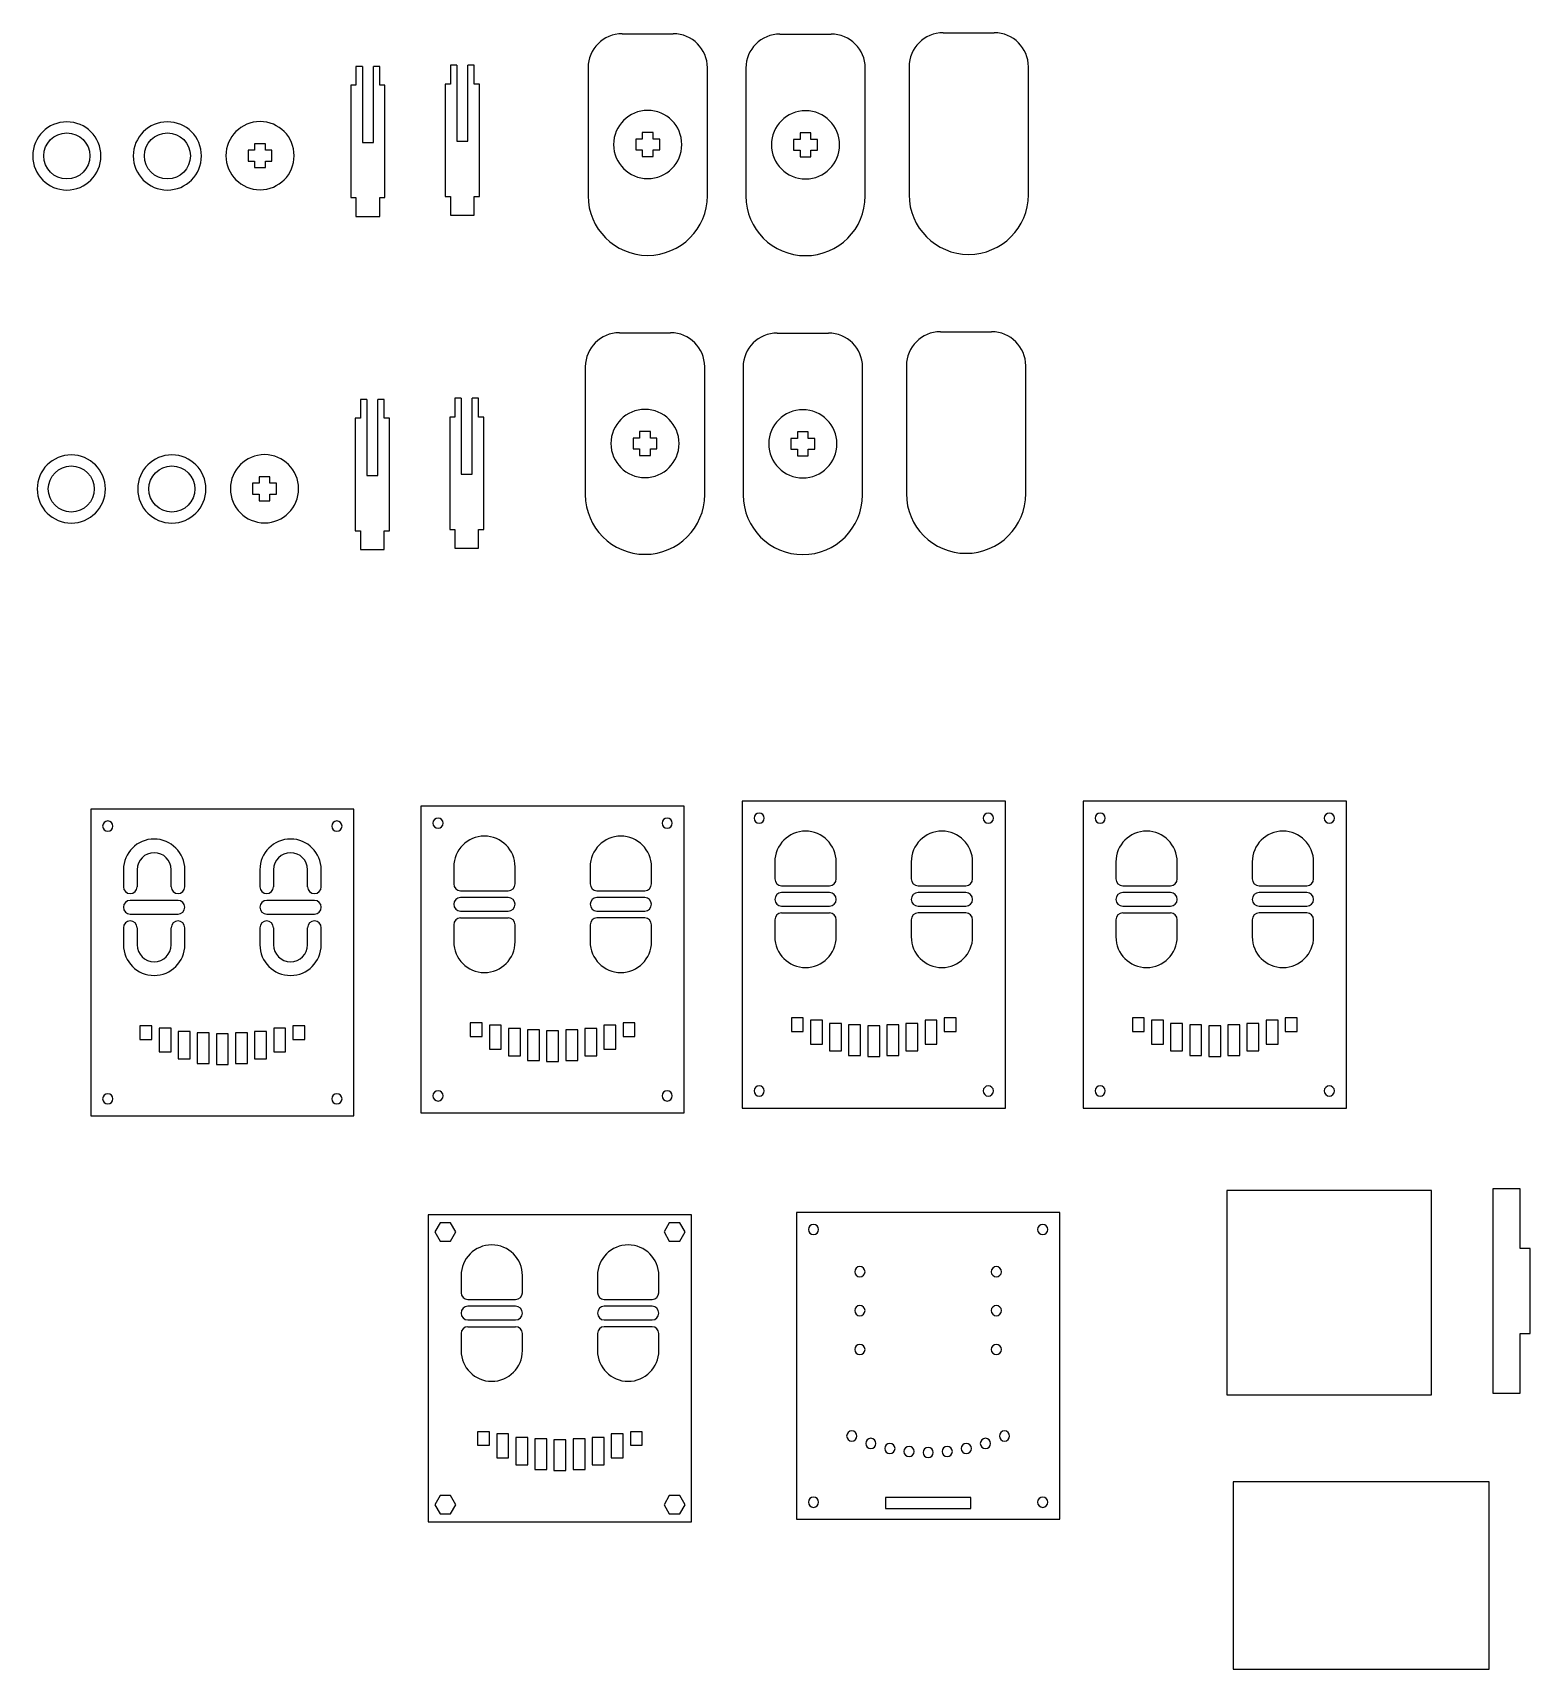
# Model space of a CAD drawing. Header units: millimetres. Extents: x -276 to 773, y -135 to 471.
# Drawn here: x 333.4 to 772.5, y -89.6 to 390.4 of the extents above; entities that cross this region are included whole.
import ezdxf

# ---------------------------------------------------------------- set-up
doc = ezdxf.new("R2010")
doc.units = ezdxf.units.MM
for name, color, linetype, lineweight, true_color in [('layer 1', 5, 'Continuous', 25, 0x0000ff), ('layer 3', 1, 'Continuous', 25, 0xff0000), ('layer 5', 3, 'Continuous', 25, 0x00ff00)]:
    doc.layers.add(name, color=color, linetype=linetype, lineweight=lineweight, true_color=true_color)

msp = doc.modelspace()

# ---------------------------------------------------------------- linework, layer by layer
at = {"layer": 'layer 1'}
for p, q in [((506.23, 390.09), (521.23, 390.09)), ((552.5, 390), (567.5, 390)), ((600.36, 390.38), (615.36, 390.38)), ((430.07, 380.51), (428.17, 380.51)), ((428.17, 380.51), (428.17, 375.01)), ((430.07, 380.51), (430.07, 358.21)), ((435.17, 380.51), (433.27, 380.51)), ((433.27, 358.21), (433.27, 380.51)), ((435.17, 375.01), (435.17, 380.51)), ((457.75, 380.84), (455.85, 380.84)), ((455.85, 380.84), (455.85, 375.34)), ((457.75, 380.84), (457.75, 358.54)), ((462.85, 380.84), (460.95, 380.84)), ((460.95, 358.54), (460.95, 380.84)), ((462.85, 375.34), (462.85, 380.84)), ((496.23, 380.09), (496.23, 342.59)), ((531.23, 342.59), (531.23, 380.09)), ((542.5, 380), (542.5, 342.5)), ((577.5, 342.5), (577.5, 380)), ((590.36, 380.38), (590.36, 342.88)), ((625.36, 342.88), (625.36, 380.38)), ((428.17, 375.01), (426.67, 375.01)), ((426.67, 375.01), (426.67, 361.49)), ((436.67, 375.01), (435.17, 375.01)), ((436.67, 361.49), (436.67, 375.01)), ((455.85, 375.34), (454.35, 375.34)), ((454.35, 375.34), (454.35, 361.82)), ((464.35, 375.34), (462.85, 375.34)), ((464.35, 361.82), (464.35, 375.34)), ((426.67, 361.49), (426.67, 342.01)), ((436.67, 342.01), (436.67, 361.49)), ((454.35, 361.82), (454.35, 342.34)), ((464.35, 342.34), (464.35, 361.82)), ((430.07, 358.21), (433.27, 358.21)), ((457.75, 358.54), (460.95, 358.54)), ((426.67, 342.01), (428.17, 342.01)), ((428.17, 342.01), (428.17, 336.51)), ((435.17, 342.01), (436.67, 342.01)), ((435.17, 336.51), (435.17, 342.01)), ((454.35, 342.34), (455.85, 342.34)), ((455.85, 342.34), (455.85, 336.84)), ((462.85, 342.34), (464.35, 342.34)), ((462.85, 336.84), (462.85, 342.34)), ((428.17, 336.51), (435.17, 336.51)), ((455.85, 336.84), (462.85, 336.84)), ((513.73, 325.09), (513.73, 325.09)), ((560, 325), (560, 325)), ((607.86, 325.38), (607.86, 325.38)), ((505.43, 302.4), (520.43, 302.4)), ((599.57, 302.69), (614.57, 302.69)), ((551.71, 302.31), (566.71, 302.31)), ((495.43, 292.4), (495.43, 254.9)), ((530.43, 254.9), (530.43, 292.4)), ((541.71, 292.31), (541.71, 254.81)), ((576.71, 254.81), (576.71, 292.31)), ((589.57, 292.69), (589.57, 255.19)), ((624.57, 255.19), (624.57, 292.69)), ((431.38, 282.83), (429.48, 282.83)), ((429.48, 282.83), (429.48, 277.33)), ((431.38, 282.83), (431.38, 260.53)), ((436.48, 282.83), (434.58, 282.83)), ((434.58, 260.53), (434.58, 282.83)), ((436.48, 277.33), (436.48, 282.83)), ((459.05, 283.16), (457.15, 283.16)), ((457.15, 283.16), (457.15, 277.66)), ((459.05, 283.16), (459.05, 260.86)), ((464.15, 283.16), (462.25, 283.16)), ((462.25, 260.86), (462.25, 283.16)), ((464.15, 277.66), (464.15, 283.16)), ((429.48, 277.33), (427.98, 277.33)), ((427.98, 277.33), (427.98, 263.81)), ((437.98, 277.33), (436.48, 277.33)), ((437.98, 263.81), (437.98, 277.33)), ((457.15, 277.66), (455.65, 277.66)), ((455.65, 277.66), (455.65, 264.14)), ((465.65, 277.66), (464.15, 277.66)), ((465.65, 264.14), (465.65, 277.66)), ((455.65, 264.14), (455.65, 244.66)), ((465.65, 244.66), (465.65, 264.14)), ((427.98, 263.81), (427.98, 244.33)), ((431.38, 260.53), (434.58, 260.53)), ((437.98, 244.33), (437.98, 263.81)), ((459.05, 260.86), (462.25, 260.86)), ((427.98, 244.33), (429.48, 244.33)), ((429.48, 244.33), (429.48, 238.83)), ((436.48, 244.33), (437.98, 244.33)), ((436.48, 238.83), (436.48, 244.33)), ((455.65, 244.66), (457.15, 244.66)), ((457.15, 244.66), (457.15, 239.16)), ((464.15, 244.66), (465.65, 244.66)), ((464.15, 239.16), (464.15, 244.66)), ((429.48, 238.83), (436.48, 238.83)), ((457.15, 239.16), (464.15, 239.16)), ((512.93, 237.4), (512.93, 237.4)), ((559.21, 237.31), (559.21, 237.31)), ((607.07, 237.69), (607.07, 237.69)), ((524.44, 163.54), (447.24, 163.54)), ((447.24, 163.54), (447.24, 73.54)), ((524.44, 73.54), (524.44, 163.54)), ((618.6, 165), (541.4, 165)), ((541.4, 165), (541.4, 75)), ((618.6, 75), (618.6, 165)), ((718.6, 165), (641.4, 165)), ((641.4, 165), (641.4, 75)), ((718.6, 75), (718.6, 165)), ((427.59, 162.69), (350.39, 162.69)), ((350.39, 162.69), (350.39, 72.69)), ((427.59, 72.69), (427.59, 162.69)), ((350.39, 72.69), (427.59, 72.69)), ((447.24, 73.54), (524.44, 73.54)), ((541.4, 75), (618.6, 75)), ((641.4, 75), (718.6, 75)), ((743.58, 50.84), (683.58, 50.84)), ((683.58, 50.84), (683.58, -9.16)), ((743.58, -9.16), (743.58, 50.84)), ((769.52, 51.33), (761.52, 51.33)), ((761.52, 51.33), (761.52, -8.67)), ((769.52, 33.83), (769.52, 51.33)), ((526.59, 43.64), (449.39, 43.64)), ((449.39, 43.64), (449.39, -46.36)), ((526.59, -46.36), (526.59, 43.64)), ((634.55, 44.37), (557.35, 44.37)), ((557.35, 44.37), (557.35, -45.63)), ((634.55, -45.63), (634.55, 44.37)), ((772.52, 33.83), (769.52, 33.83)), ((772.52, 8.83), (772.52, 33.83)), ((769.52, -8.67), (769.52, 8.83)), ((769.52, 8.83), (772.52, 8.83)), ((683.58, -9.16), (743.58, -9.16)), ((761.52, -8.67), (769.52, -8.67)), ((760.42, -34.62), (685.42, -34.62)), ((685.42, -34.62), (685.42, -89.62)), ((760.42, -89.62), (760.42, -34.62)), ((449.39, -46.36), (526.59, -46.36)), ((557.35, -45.63), (634.55, -45.63)), ((685.42, -89.62), (760.42, -89.62))]:
    msp.add_line(p, q, dxfattribs=at)
at = {"layer": 'layer 1', "flags": 128}
for points in [[(353.39, 354.25, 1), (333.39, 354.25, 1), (353.39, 354.25)], [(382.88, 354.25, 1), (362.88, 354.25, 1), (382.88, 354.25)], [(410.05, 354.32, 1), (390.05, 354.32, 1), (410.05, 354.32)], [(354.7, 256.56, 1), (334.7, 256.56, 1), (354.7, 256.56)], [(384.19, 256.56, 1), (364.19, 256.56, 1), (384.19, 256.56)], [(411.36, 256.63, 1), (391.36, 256.63, 1), (411.36, 256.63)]]:
    msp.add_lwpolyline(points, format="xyb", dxfattribs=at)
at = {"layer": 'layer 1'}
for centre, radius, start, end in [((506.23, 380.09), 10, 90, 180), ((521.23, 380.09), 10, 0, 90), ((552.5, 380), 10, 90, 180), ((567.5, 380), 10, 0, 90), ((600.36, 380.38), 10, 90, 180), ((615.36, 380.38), 10, 0, 90), ((513.73, 342.59), 17.5, 180, 270), ((513.73, 342.59), 17.5, 270, 0), ((560, 342.5), 17.5, 180, 270), ((560, 342.5), 17.5, 270, 0), ((607.86, 342.88), 17.5, 180, 270), ((607.86, 342.88), 17.5, 270, 0), ((505.43, 292.4), 10, 90, 180), ((520.43, 292.4), 10, 0, 90), ((599.57, 292.69), 10, 90, 180), ((614.57, 292.69), 10, 0, 90), ((551.71, 292.31), 10, 90, 180), ((566.71, 292.31), 10, 0, 90), ((512.93, 254.9), 17.5, 180, 270), ((512.93, 254.9), 17.5, 270, 0), ((559.21, 254.81), 17.5, 180, 270), ((559.21, 254.81), 17.5, 270, 0), ((607.07, 255.19), 17.5, 180, 270), ((607.07, 255.19), 17.5, 270, 0)]:
    msp.add_arc(centre, radius, start, end, dxfattribs=at)
at = {"layer": 'layer 3'}
for p, q in [((515.33, 361.09), (512.13, 361.09)), ((512.13, 361.09), (512.13, 359.19)), ((515.33, 359.19), (515.33, 361.09)), ((561.6, 361), (558.4, 361)), ((558.4, 361), (558.4, 359.1)), ((561.6, 359.1), (561.6, 361)), ((398.45, 355.92), (396.55, 355.92)), ((396.55, 355.92), (396.55, 352.72)), ((401.65, 357.82), (398.45, 357.82)), ((398.45, 357.82), (398.45, 355.92)), ((401.65, 355.92), (401.65, 357.82)), ((403.55, 355.92), (401.65, 355.92)), ((403.55, 352.72), (403.55, 355.92)), ((512.13, 359.19), (510.23, 359.19)), ((510.23, 359.19), (510.23, 355.99)), ((510.23, 355.99), (512.13, 355.99)), ((512.13, 355.99), (512.13, 354.09)), ((517.23, 359.19), (515.33, 359.19)), ((515.33, 354.09), (515.33, 355.99)), ((515.33, 355.99), (517.23, 355.99)), ((517.23, 355.99), (517.23, 359.19)), ((558.4, 359.1), (556.5, 359.1)), ((556.5, 359.1), (556.5, 355.9)), ((556.5, 355.9), (558.4, 355.9)), ((558.4, 355.9), (558.4, 354)), ((563.5, 359.1), (561.6, 359.1)), ((561.6, 354), (561.6, 355.9)), ((561.6, 355.9), (563.5, 355.9)), ((563.5, 355.9), (563.5, 359.1)), ((396.55, 352.72), (398.45, 352.72)), ((398.45, 352.72), (398.45, 350.82)), ((398.45, 350.82), (401.65, 350.82)), ((401.65, 350.82), (401.65, 352.72)), ((401.65, 352.72), (403.55, 352.72)), ((512.13, 354.09), (515.33, 354.09)), ((558.4, 354), (561.6, 354)), ((511.33, 271.5), (509.43, 271.5)), ((509.43, 271.5), (509.43, 268.3)), ((514.53, 273.4), (511.33, 273.4)), ((511.33, 273.4), (511.33, 271.5)), ((514.53, 271.5), (514.53, 273.4)), ((516.43, 271.5), (514.53, 271.5)), ((516.43, 268.3), (516.43, 271.5)), ((557.61, 271.41), (555.71, 271.41)), ((555.71, 271.41), (555.71, 268.21)), ((560.81, 273.31), (557.61, 273.31)), ((557.61, 273.31), (557.61, 271.41)), ((560.81, 271.41), (560.81, 273.31)), ((562.71, 271.41), (560.81, 271.41)), ((562.71, 268.21), (562.71, 271.41)), ((509.43, 268.3), (511.33, 268.3)), ((511.33, 268.3), (511.33, 266.4)), ((511.33, 266.4), (514.53, 266.4)), ((514.53, 266.4), (514.53, 268.3)), ((514.53, 268.3), (516.43, 268.3)), ((555.71, 268.21), (557.61, 268.21)), ((557.61, 268.21), (557.61, 266.31)), ((557.61, 266.31), (560.81, 266.31)), ((560.81, 266.31), (560.81, 268.21)), ((560.81, 268.21), (562.71, 268.21)), ((402.96, 260.13), (399.76, 260.13)), ((399.76, 260.13), (399.76, 258.23)), ((402.96, 258.23), (402.96, 260.13)), ((399.76, 258.23), (397.86, 258.23)), ((397.86, 258.23), (397.86, 255.03)), ((397.86, 255.03), (399.76, 255.03)), ((399.76, 255.03), (399.76, 253.13)), ((404.86, 258.23), (402.96, 258.23)), ((402.96, 253.13), (402.96, 255.03)), ((402.96, 255.03), (404.86, 255.03)), ((404.86, 255.03), (404.86, 258.23)), ((399.76, 253.13), (402.96, 253.13)), ((359.99, 144.89), (359.99, 139.89)), ((363.99, 144.89), (363.99, 139.89)), ((373.99, 139.89), (373.99, 144.89)), ((377.99, 139.89), (377.99, 144.89)), ((399.99, 144.89), (399.99, 139.89)), ((403.99, 144.89), (403.99, 139.89)), ((413.99, 139.89), (413.99, 144.89)), ((417.99, 139.89), (417.99, 144.89)), ((456.84, 145.74), (456.84, 140.74)), ((474.84, 140.74), (474.84, 145.74)), ((496.84, 145.74), (496.84, 140.74)), ((514.84, 140.74), (514.84, 145.74)), ((551, 147.2), (551, 142.2)), ((569, 142.2), (569, 147.2)), ((591, 147.2), (591, 142.2)), ((609, 142.2), (609, 147.2)), ((651, 147.2), (651, 142.2)), ((669, 142.2), (669, 147.2)), ((691, 147.2), (691, 142.2)), ((709, 142.2), (709, 147.2)), ((553, 140.2), (567, 140.2)), ((593, 140.2), (607, 140.2)), ((653, 140.2), (667, 140.2)), ((693, 140.2), (707, 140.2)), ((375.99, 135.89), (361.99, 135.89)), ((415.99, 135.89), (401.99, 135.89)), ((458.84, 138.74), (472.84, 138.74)), ((472.84, 136.74), (458.84, 136.74)), ((498.84, 138.74), (512.84, 138.74)), ((512.84, 136.74), (498.84, 136.74)), ((567, 138.2), (553, 138.2)), ((607, 138.2), (593, 138.2)), ((667, 138.2), (653, 138.2)), ((707, 138.2), (693, 138.2)), ((361.99, 131.89), (375.99, 131.89)), ((401.99, 131.89), (415.99, 131.89)), ((458.84, 132.74), (472.84, 132.74)), ((458.84, 130.74), (472.84, 130.74)), ((498.84, 132.74), (512.84, 132.74)), ((512.84, 130.74), (498.84, 130.74)), ((551, 130.2), (551, 125.2)), ((553, 134.2), (567, 134.2)), ((553, 132.2), (567, 132.2)), ((569, 125.2), (569, 130.2)), ((591, 130.2), (591, 125.2)), ((593, 134.2), (607, 134.2)), ((607, 132.2), (593, 132.2)), ((609, 125.2), (609, 130.2)), ((651, 130.2), (651, 125.2)), ((653, 134.2), (667, 134.2)), ((653, 132.2), (667, 132.2)), ((669, 125.2), (669, 130.2)), ((691, 130.2), (691, 125.2)), ((693, 134.2), (707, 134.2)), ((707, 132.2), (693, 132.2)), ((709, 125.2), (709, 130.2)), ((359.99, 127.89), (359.99, 122.89)), ((363.99, 127.89), (363.99, 122.89)), ((373.99, 122.89), (373.99, 127.89)), ((377.99, 122.89), (377.99, 127.89)), ((399.99, 127.89), (399.99, 122.89)), ((403.99, 127.89), (403.99, 122.89)), ((413.99, 122.89), (413.99, 127.89)), ((417.99, 122.89), (417.99, 127.89)), ((456.84, 128.74), (456.84, 123.74)), ((474.84, 123.74), (474.84, 128.74)), ((496.84, 128.74), (496.84, 123.74)), ((514.84, 123.74), (514.84, 128.74)), ((559.35, 101.43), (555.85, 101.43)), ((555.85, 101.43), (555.85, 97.43)), ((559.35, 97.43), (559.35, 101.43)), ((604.15, 101.43), (600.65, 101.43)), ((600.65, 101.43), (600.65, 97.43)), ((604.15, 97.43), (604.15, 101.43)), ((659.35, 101.43), (655.85, 101.43)), ((655.85, 101.43), (655.85, 97.43)), ((659.35, 97.43), (659.35, 101.43)), ((704.15, 101.43), (700.65, 101.43)), ((700.65, 101.43), (700.65, 97.43)), ((704.15, 97.43), (704.15, 101.43)), ((368.34, 99.12), (364.84, 99.12)), ((364.84, 99.12), (364.84, 95.12)), ((368.34, 95.12), (368.34, 99.12)), ((373.94, 98.44), (370.44, 98.44)), ((370.44, 98.44), (370.44, 91.44)), ((373.94, 91.44), (373.94, 98.44)), ((379.54, 97.44), (376.04, 97.44)), ((376.04, 97.44), (376.04, 89.44)), ((379.54, 89.44), (379.54, 97.44)), ((385.14, 97.06), (381.64, 97.06)), ((381.64, 97.06), (381.64, 88.06)), ((385.14, 88.06), (385.14, 97.06)), ((390.74, 96.77), (387.24, 96.77)), ((387.24, 96.77), (387.24, 87.77)), ((390.74, 87.77), (390.74, 96.77)), ((396.34, 97.06), (392.84, 97.06)), ((392.84, 97.06), (392.84, 88.06)), ((396.34, 88.06), (396.34, 97.06)), ((401.94, 97.44), (398.44, 97.44)), ((398.44, 97.44), (398.44, 89.44)), ((401.94, 89.44), (401.94, 97.44)), ((407.54, 98.44), (404.04, 98.44)), ((404.04, 98.44), (404.04, 91.44)), ((407.54, 91.44), (407.54, 98.44)), ((413.14, 99.12), (409.64, 99.12)), ((409.64, 99.12), (409.64, 95.12)), ((413.14, 95.12), (413.14, 99.12)), ((465.19, 99.97), (461.69, 99.97)), ((461.69, 99.97), (461.69, 95.97)), ((465.19, 95.97), (465.19, 99.97)), ((470.79, 99.29), (467.29, 99.29)), ((467.29, 99.29), (467.29, 92.29)), ((470.79, 92.29), (470.79, 99.29)), ((476.39, 98.29), (472.89, 98.29)), ((472.89, 98.29), (472.89, 90.29)), ((476.39, 90.29), (476.39, 98.29)), ((481.99, 97.91), (478.49, 97.91)), ((478.49, 97.91), (478.49, 88.91)), ((481.99, 88.91), (481.99, 97.91)), ((487.59, 97.62), (484.09, 97.62)), ((484.09, 97.62), (484.09, 88.62)), ((487.59, 88.62), (487.59, 97.62)), ((493.19, 97.91), (489.69, 97.91)), ((489.69, 97.91), (489.69, 88.91)), ((493.19, 88.91), (493.19, 97.91)), ((498.79, 98.29), (495.29, 98.29)), ((495.29, 98.29), (495.29, 90.29)), ((498.79, 90.29), (498.79, 98.29)), ((504.39, 99.29), (500.89, 99.29)), ((500.89, 99.29), (500.89, 92.29)), ((504.39, 92.29), (504.39, 99.29)), ((509.99, 99.97), (506.49, 99.97)), ((506.49, 99.97), (506.49, 95.97)), ((509.99, 95.97), (509.99, 99.97)), ((555.85, 97.43), (559.35, 97.43)), ((564.95, 100.75), (561.45, 100.75)), ((561.45, 100.75), (561.45, 93.75)), ((564.95, 93.75), (564.95, 100.75)), ((570.55, 99.75), (567.05, 99.75)), ((567.05, 99.75), (567.05, 91.75)), ((570.55, 91.75), (570.55, 99.75)), ((576.15, 99.37), (572.65, 99.37)), ((572.65, 99.37), (572.65, 90.37)), ((576.15, 90.37), (576.15, 99.37)), ((581.75, 99.08), (578.25, 99.08)), ((578.25, 99.08), (578.25, 90.08)), ((581.75, 90.08), (581.75, 99.08)), ((587.35, 99.37), (583.85, 99.37)), ((583.85, 99.37), (583.85, 90.37)), ((587.35, 90.37), (587.35, 99.37)), ((592.95, 99.75), (589.45, 99.75)), ((589.45, 99.75), (589.45, 91.75)), ((592.95, 91.75), (592.95, 99.75)), ((598.55, 100.75), (595.05, 100.75)), ((595.05, 100.75), (595.05, 93.75)), ((598.55, 93.75), (598.55, 100.75)), ((600.65, 97.43), (604.15, 97.43)), ((655.85, 97.43), (659.35, 97.43)), ((664.95, 100.75), (661.45, 100.75)), ((661.45, 100.75), (661.45, 93.75)), ((664.95, 93.75), (664.95, 100.75)), ((670.55, 99.75), (667.05, 99.75)), ((667.05, 99.75), (667.05, 91.75)), ((670.55, 91.75), (670.55, 99.75)), ((676.15, 99.37), (672.65, 99.37)), ((672.65, 99.37), (672.65, 90.37)), ((676.15, 90.37), (676.15, 99.37)), ((681.75, 99.08), (678.25, 99.08)), ((678.25, 99.08), (678.25, 90.08)), ((681.75, 90.08), (681.75, 99.08)), ((687.35, 99.37), (683.85, 99.37)), ((683.85, 99.37), (683.85, 90.37)), ((687.35, 90.37), (687.35, 99.37)), ((692.95, 99.75), (689.45, 99.75)), ((689.45, 99.75), (689.45, 91.75)), ((692.95, 91.75), (692.95, 99.75)), ((698.55, 100.75), (695.05, 100.75)), ((695.05, 100.75), (695.05, 93.75)), ((698.55, 93.75), (698.55, 100.75)), ((700.65, 97.43), (704.15, 97.43)), ((364.84, 95.12), (368.34, 95.12)), ((370.44, 91.44), (373.94, 91.44)), ((404.04, 91.44), (407.54, 91.44)), ((409.64, 95.12), (413.14, 95.12)), ((461.69, 95.97), (465.19, 95.97)), ((467.29, 92.29), (470.79, 92.29)), ((500.89, 92.29), (504.39, 92.29)), ((506.49, 95.97), (509.99, 95.97)), ((561.45, 93.75), (564.95, 93.75)), ((567.05, 91.75), (570.55, 91.75)), ((589.45, 91.75), (592.95, 91.75)), ((595.05, 93.75), (598.55, 93.75)), ((661.45, 93.75), (664.95, 93.75)), ((667.05, 91.75), (670.55, 91.75)), ((689.45, 91.75), (692.95, 91.75)), ((695.05, 93.75), (698.55, 93.75)), ((376.04, 89.44), (379.54, 89.44)), ((381.64, 88.06), (385.14, 88.06)), ((387.24, 87.77), (390.74, 87.77)), ((392.84, 88.06), (396.34, 88.06)), ((398.44, 89.44), (401.94, 89.44)), ((472.89, 90.29), (476.39, 90.29)), ((478.49, 88.91), (481.99, 88.91)), ((484.09, 88.62), (487.59, 88.62)), ((489.69, 88.91), (493.19, 88.91)), ((495.29, 90.29), (498.79, 90.29)), ((572.65, 90.37), (576.15, 90.37)), ((578.25, 90.08), (581.75, 90.08)), ((583.85, 90.37), (587.35, 90.37)), ((672.65, 90.37), (676.15, 90.37)), ((678.25, 90.08), (681.75, 90.08)), ((683.85, 90.37), (687.35, 90.37)), ((452.85, 41.32), (451.3, 38.64)), ((451.3, 38.64), (452.85, 35.96)), ((455.94, 41.32), (452.85, 41.32)), ((457.49, 38.64), (455.94, 41.32)), ((455.94, 35.96), (457.49, 38.64)), ((520.05, 41.32), (518.5, 38.64)), ((518.5, 38.64), (520.05, 35.96)), ((523.14, 41.32), (520.05, 41.32)), ((524.69, 38.64), (523.14, 41.32)), ((523.14, 35.96), (524.69, 38.64)), ((452.85, 35.96), (455.94, 35.96)), ((520.05, 35.96), (523.14, 35.96)), ((458.99, 25.84), (458.99, 20.84)), ((476.99, 20.84), (476.99, 25.84)), ((498.99, 25.84), (498.99, 20.84)), ((516.99, 20.84), (516.99, 25.84)), ((460.99, 18.84), (474.99, 18.84)), ((474.99, 16.84), (460.99, 16.84)), ((500.99, 18.84), (514.99, 18.84)), ((514.99, 16.84), (500.99, 16.84)), ((460.99, 12.84), (474.99, 12.84)), ((460.99, 10.84), (474.99, 10.84)), ((500.99, 12.84), (514.99, 12.84)), ((514.99, 10.84), (500.99, 10.84)), ((458.99, 8.84), (458.99, 3.84)), ((476.99, 3.84), (476.99, 8.84)), ((498.99, 8.84), (498.99, 3.84)), ((516.99, 3.84), (516.99, 8.84)), ((467.34, -19.93), (463.84, -19.93)), ((463.84, -19.93), (463.84, -23.93)), ((463.84, -23.93), (467.34, -23.93)), ((467.34, -23.93), (467.34, -19.93)), ((472.94, -20.6), (469.44, -20.6)), ((469.44, -20.6), (469.44, -27.6)), ((472.94, -27.6), (472.94, -20.6)), ((478.54, -21.61), (475.04, -21.61)), ((475.04, -21.61), (475.04, -29.61)), ((478.54, -29.61), (478.54, -21.61)), ((484.14, -21.99), (480.64, -21.99)), ((480.64, -21.99), (480.64, -30.99)), ((484.14, -30.99), (484.14, -21.99)), ((489.74, -22.28), (486.24, -22.28)), ((486.24, -22.28), (486.24, -31.28)), ((489.74, -31.28), (489.74, -22.28)), ((495.34, -21.99), (491.84, -21.99)), ((491.84, -21.99), (491.84, -30.99)), ((495.34, -30.99), (495.34, -21.99)), ((500.94, -21.61), (497.44, -21.61)), ((497.44, -21.61), (497.44, -29.61)), ((500.94, -29.61), (500.94, -21.61)), ((506.54, -20.6), (503.04, -20.6)), ((503.04, -20.6), (503.04, -27.6)), ((506.54, -27.6), (506.54, -20.6)), ((512.14, -19.93), (508.64, -19.93)), ((508.64, -19.93), (508.64, -23.93)), ((508.64, -23.93), (512.14, -23.93)), ((512.14, -23.93), (512.14, -19.93)), ((469.44, -27.6), (472.94, -27.6)), ((503.04, -27.6), (506.54, -27.6)), ((475.04, -29.61), (478.54, -29.61)), ((480.64, -30.99), (484.14, -30.99)), ((486.24, -31.28), (489.74, -31.28)), ((491.84, -30.99), (495.34, -30.99)), ((497.44, -29.61), (500.94, -29.61)), ((452.85, -38.68), (451.3, -41.36)), ((451.3, -41.36), (452.85, -44.04)), ((455.94, -38.68), (452.85, -38.68)), ((457.49, -41.36), (455.94, -38.68)), ((455.94, -44.04), (457.49, -41.36)), ((520.05, -38.68), (518.5, -41.36)), ((518.5, -41.36), (520.05, -44.04)), ((523.14, -38.68), (520.05, -38.68)), ((524.69, -41.36), (523.14, -38.68)), ((523.14, -44.04), (524.69, -41.36)), ((608.45, -39.23), (583.45, -39.23)), ((583.45, -39.23), (583.45, -42.43)), ((583.45, -42.43), (608.45, -42.43)), ((608.45, -42.43), (608.45, -39.23)), ((452.85, -44.04), (455.94, -44.04)), ((520.05, -44.04), (523.14, -44.04))]:
    msp.add_line(p, q, dxfattribs=at)
at = {"layer": 'layer 3', "flags": 128}
for points in [[(356.89, 157.69, 1), (353.89, 157.69, 1), (356.89, 157.69)], [(424.09, 157.69, 1), (421.09, 157.69, 1), (424.09, 157.69)], [(453.74, 158.54, 1), (450.74, 158.54, 1), (453.74, 158.54)], [(520.94, 158.54, 1), (517.94, 158.54, 1), (520.94, 158.54)], [(547.9, 160, 1), (544.9, 160, 1), (547.9, 160)], [(615.1, 160, 1), (612.1, 160, 1), (615.1, 160)], [(647.9, 160, 1), (644.9, 160, 1), (647.9, 160)], [(715.1, 160, 1), (712.1, 160, 1), (715.1, 160)], [(356.89, 77.69, 1), (353.89, 77.69, 1), (356.89, 77.69)], [(424.09, 77.69, 1), (421.09, 77.69, 1), (424.09, 77.69)], [(453.74, 78.54, 1), (450.74, 78.54, 1), (453.74, 78.54)], [(520.94, 78.54, 1), (517.94, 78.54, 1), (520.94, 78.54)], [(547.9, 80, 1), (544.9, 80, 1), (547.9, 80)], [(615.1, 80, 1), (612.1, 80, 1), (615.1, 80)], [(647.9, 80, 1), (644.9, 80, 1), (647.9, 80)], [(715.1, 80, 1), (712.1, 80, 1), (715.1, 80)], [(563.85, 39.37, 1), (560.85, 39.37, 1), (563.85, 39.37)], [(631.05, 39.37, 1), (628.05, 39.37, 1), (631.05, 39.37)], [(577.45, 26.99, 1), (574.45, 26.99, 1), (577.45, 26.99)], [(617.45, 26.99, 1), (614.45, 26.99, 1), (617.45, 26.99)], [(577.45, 15.57, 1), (574.45, 15.57, 1), (577.45, 15.57)], [(617.45, 15.57, 1), (614.45, 15.57, 1), (617.45, 15.57)], [(577.45, 4.16, 1), (574.45, 4.16, 1), (577.45, 4.16)], [(617.45, 4.16, 1), (614.45, 4.16, 1), (617.45, 4.16)], [(575.05, -21.2, 1), (572.05, -21.2, 1), (575.05, -21.2)], [(580.65, -23.37, 1), (577.65, -23.37, 1), (580.65, -23.37)], [(586.25, -24.87, 1), (583.25, -24.87, 1), (586.25, -24.87)], [(608.65, -24.87, 1), (605.65, -24.87, 1), (608.65, -24.87)], [(614.25, -23.37, 1), (611.25, -23.37, 1), (614.25, -23.37)], [(619.85, -21.2, 1), (616.85, -21.2, 1), (619.85, -21.2)], [(591.85, -25.75, 1), (588.85, -25.75, 1), (591.85, -25.75)], [(597.45, -26.04, 1), (594.45, -26.04, 1), (597.45, -26.04)], [(603.05, -25.75, 1), (600.05, -25.75, 1), (603.05, -25.75)], [(563.85, -40.63, 1), (560.85, -40.63, 1), (563.85, -40.63)], [(631.05, -40.63, 1), (628.05, -40.63, 1), (631.05, -40.63)]]:
    msp.add_lwpolyline(points, format="xyb", dxfattribs=at)
at = {"layer": 'layer 3'}
for centre in [(343.39, 354.25), (372.88, 354.25), (344.7, 256.56), (374.19, 256.56)]:
    msp.add_circle(centre, 6.75, dxfattribs=at)
for centre, radius, start, end in [((368.99, 144.89), 9, 0, 180), ((408.99, 144.89), 9, 0, 180), ((465.84, 145.74), 9, 0, 180), ((505.84, 145.74), 9, 0, 180), ((560, 147.2), 9, 0, 180), ((600, 147.2), 9, 0, 180), ((660, 147.2), 9, 0, 180), ((700, 147.2), 9, 0, 180), ((368.99, 144.89), 5, 0, 180), ((408.99, 144.89), 5, 0, 180), ((361.99, 139.89), 2, 180, 0), ((375.99, 139.89), 2, 180, 0), ((401.99, 139.89), 2, 180, 0), ((415.99, 139.89), 2, 180, 0), ((458.84, 140.74), 2, 180, 270), ((472.84, 140.74), 2, 270, 0), ((498.84, 140.74), 2, 180, 270), ((512.84, 140.74), 2, 270, 0), ((553, 142.2), 2, 180, 270), ((567, 142.2), 2, 270, 0), ((593, 142.2), 2, 180, 270), ((607, 142.2), 2, 270, 0), ((653, 142.2), 2, 180, 270), ((667, 142.2), 2, 270, 0), ((693, 142.2), 2, 180, 270), ((707, 142.2), 2, 270, 0), ((361.99, 133.89), 2, 90, 270), ((375.99, 133.89), 2, 270, 90), ((401.99, 133.89), 2, 90, 270), ((415.99, 133.89), 2, 270, 90), ((458.84, 134.74), 2, 90, 270), ((472.84, 134.74), 2, 270, 90), ((498.84, 134.74), 2, 90, 270), ((512.84, 134.74), 2, 270, 90), ((553, 136.2), 2, 90, 270), ((567, 136.2), 2, 270, 90), ((593, 136.2), 2, 90, 270), ((607, 136.2), 2, 270, 90), ((653, 136.2), 2, 90, 270), ((667, 136.2), 2, 270, 90), ((693, 136.2), 2, 90, 270), ((707, 136.2), 2, 270, 90), ((361.99, 127.89), 2, 0, 180), ((375.99, 127.89), 2, 0, 180), ((401.99, 127.89), 2, 0, 180), ((415.99, 127.89), 2, 0, 180), ((458.84, 128.74), 2, 90, 180), ((472.84, 128.74), 2, 0, 90), ((498.84, 128.74), 2, 90, 180), ((512.84, 128.74), 2, 0, 90), ((553, 130.2), 2, 90, 180), ((567, 130.2), 2, 0, 90), ((593, 130.2), 2, 90, 180), ((607, 130.2), 2, 0, 90), ((653, 130.2), 2, 90, 180), ((667, 130.2), 2, 0, 90), ((693, 130.2), 2, 90, 180), ((707, 130.2), 2, 0, 90), ((560, 125.2), 9, 180, 0), ((600, 125.2), 9, 180, 0), ((660, 125.2), 9, 180, 0), ((700, 125.2), 9, 180, 0), ((368.99, 122.89), 9, 180, 0), ((368.99, 122.89), 5, 180, 0), ((408.99, 122.89), 9, 180, 0), ((408.99, 122.89), 5, 180, 0), ((465.84, 123.74), 9, 180, 0), ((505.84, 123.74), 9, 180, 0), ((467.99, 25.84), 9, 0, 180), ((507.99, 25.84), 9, 0, 180), ((460.99, 20.84), 2, 180, 270), ((474.99, 20.84), 2, 270, 0), ((500.99, 20.84), 2, 180, 270), ((514.99, 20.84), 2, 270, 0), ((460.99, 14.84), 2, 90, 270), ((474.99, 14.84), 2, 270, 90), ((500.99, 14.84), 2, 90, 270), ((514.99, 14.84), 2, 270, 90), ((460.99, 8.84), 2, 90, 180), ((474.99, 8.84), 2, 0, 90), ((500.99, 8.84), 2, 90, 180), ((514.99, 8.84), 2, 0, 90), ((467.99, 3.84), 9, 180, 0), ((507.99, 3.84), 9, 180, 0)]:
    msp.add_arc(centre, radius, start, end, dxfattribs=at)
at = {"layer": 'layer 5', "flags": 128}
for points in [[(523.73, 357.59, 1), (503.73, 357.59, 1), (523.73, 357.59)], [(570, 357.5, 1), (550, 357.5, 1), (570, 357.5)], [(522.93, 269.9, 1), (502.93, 269.9, 1), (522.93, 269.9)], [(569.21, 269.81, 1), (549.21, 269.81, 1), (569.21, 269.81)]]:
    msp.add_lwpolyline(points, format="xyb", dxfattribs=at)

doc.saveas('drawing.dxf')
